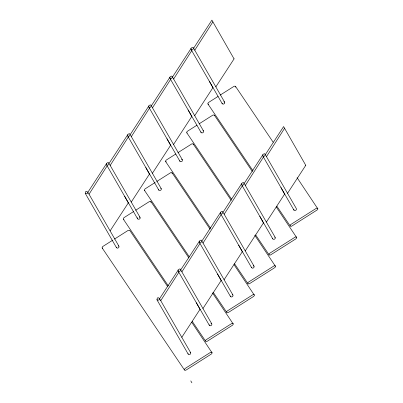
<?xml version="1.0" encoding="UTF-8"?>
<svg xmlns="http://www.w3.org/2000/svg" width="403" height="403" viewBox="0 0 403 403"><rect width="100%" height="100%" fill="white"/><g stroke="black" fill="none" stroke-linecap="round" stroke-linejoin="round"><path stroke-width="0.6" d="M214.482 115.732L214.018 114.926L212.789 115.152L199.072 123.862M293.822 209.207C293.349 211.51 297.409 210.462 296.336 208.588L265.325 154.661L283.606 126.577L305.756 165.311M150.954 202.417L150.803 201.455L149.664 201.399L135.63 210.27M172.101 173.617L171.95 172.65L170.812 172.6L156.777 181.466M193.249 144.813L193.097 143.846L191.954 143.795L177.924 152.661M235.543 87.209L235.392 86.242L234.249 86.192L220.219 95.058M137.68 217.675C136.496 220.119 141.191 219.534 140.048 217.368L109.037 163.442L127.318 135.358L158.787 190.09C159.694 191.309 161.971 189.909 161.195 188.564L130.184 134.637L148.465 106.558L179.934 161.291C180.841 162.51 183.118 161.104 182.342 159.764L151.332 105.833L169.608 77.754L201.082 132.486C201.989 133.705 204.266 132.305 203.49 130.96L172.479 77.033L190.755 48.954L222.229 103.687C223.136 104.901 225.413 103.5 224.637 102.161L193.626 48.229L211.902 20.15L234.057 58.883M89.033 194.226L107.153 165.87M110.175 165.421L128.3 137.07M131.323 136.622L149.448 108.266M152.47 107.818L170.595 79.467M173.617 79.018L191.742 50.662M194.765 50.214L212.89 21.858M160.732 300.653L178.851 272.302M181.879 271.854L199.999 243.498M203.026 243.049L221.146 214.698M224.174 214.25L242.294 185.894M245.321 185.445L263.441 157.089M266.469 156.641L284.589 128.29M110.105 230.879L128.386 202.795M131.252 202.074L149.533 173.995M152.399 173.275L170.681 145.191M173.547 144.47L191.828 116.391M194.694 115.666L212.975 87.587M215.842 86.867L234.123 58.783M181.803 337.306L200.084 309.227M202.951 308.507L221.232 280.423M224.098 279.702L242.379 251.623M245.246 250.898L263.527 222.819M266.393 222.098L284.674 194.019M287.541 193.294L305.822 165.215M218.109 96.398L208.613 102.422L207.933 103.178L207.923 103.959L252.933 170.706M196.961 125.202L187.466 131.227L186.785 131.977L186.775 132.763L231.433 198.991M175.814 154.001L166.318 160.031L165.638 160.782L165.628 161.563L210.638 228.315M155.195 182.468L145.171 188.831L144.491 189.586L144.481 190.367L189.138 256.595M133.519 211.605L124.023 217.635L123.343 218.386L123.333 219.172L168.343 285.918M112.9 240.077L102.876 246.435L102.196 247.19L102.186 247.971L184.468 369.994L185.133 370.352L186.08 370.07L211.409 353.995L212.174 352.963L191.702 322.219M114.482 239.07L128.199 230.365L129.655 230.254L167.436 286.236M208.588 104.317L207.923 103.959M166.293 161.92L165.628 161.563M123.721 219.474L123.998 219.524M223.821 101.697L224.637 102.161M181.526 159.306L182.342 159.764M139.237 216.91L140.048 217.368M253.23 265.733C255.598 266.227 252.933 269.451 251.633 267.718L220.164 212.986L201.883 241.065L232.894 294.996C233.669 296.336 231.393 297.741 230.486 296.522L199.017 241.79L180.735 269.869L211.746 323.795C212.522 325.14 210.245 326.541 209.338 325.327L177.869 270.589L159.588 298.673L190.599 352.6C191.375 353.945 189.098 355.345 188.196 354.126L156.953 299.797C157.361 294.16 162.389 301.716 156.953 299.797M210.935 323.337L211.746 323.795M187.163 133.066L186.775 132.763M144.868 190.674L144.481 190.367M102.574 248.278L102.186 247.971M203.001 130.582L203.49 130.96M274.7 237.009C276.559 237.956 273.894 240.46 272.781 238.919L241.311 184.186L223.03 212.265L254.041 266.192M160.706 188.186L161.195 188.564M232.405 294.613L232.894 294.996M118.411 245.79C120.27 246.732 117.605 249.24 116.492 247.699L85.255 193.364C85.663 187.727 90.69 195.284 85.255 193.364M190.115 352.217L190.599 352.6M317.831 208.452L317.166 208.094L316.219 208.376L290.89 224.446C289.369 225.106 290.492 227.161 291.817 226.058L317.141 209.983L317.907 208.95L297.087 177.683M296.684 237.251L296.019 236.899L295.072 237.176L269.743 253.25C268.222 253.91 269.345 255.965 270.67 254.862L295.993 238.788L296.759 237.75L276.292 207.006M275.536 266.056L274.871 265.698L273.924 265.98L248.601 282.055C247.074 282.715 248.198 284.77 249.522 283.662L274.851 267.592L275.612 266.554L254.792 235.287M254.389 294.855L253.724 294.502L252.777 294.784L227.453 310.854C225.927 311.514 227.05 313.569 228.375 312.466L253.704 296.391L254.469 295.359L233.997 264.61M233.241 323.659L232.576 323.302L231.629 323.584L206.306 339.658C204.779 340.318 205.903 342.374 207.228 341.265L232.556 325.196L233.322 324.158L212.497 292.89M212.094 352.464L211.429 352.106L210.482 352.388L185.158 368.458L184.478 369.213L184.468 369.994M235.554 86.428L273.174 142.224M276.841 206.17L290.205 225.982M214.406 115.228L252.379 171.547M255.693 234.969L269.058 254.787M193.259 144.032L231.231 200.351M234.546 263.774L247.91 283.586M172.111 172.832L210.084 229.151M213.399 292.573L226.763 312.39M150.964 201.636L188.936 257.955M192.256 321.377L205.616 341.195M293.928 210.114L262.459 155.382L244.178 183.461L275.189 237.392M137.64 218.894L106.17 164.162L87.889 192.241L118.9 246.173M190.77 380.865L191.909 382.85M280.972 187.576L284.609 194.115M209.273 81.149L212.91 87.688M259.824 216.381L263.461 222.919M188.125 109.948L191.763 116.487M238.677 245.18L242.314 251.719M166.978 138.753L170.615 145.292M217.529 273.985L221.166 280.523M145.831 167.557L149.468 174.091M196.382 302.789L200.019 309.323M124.683 196.357L128.32 202.895M222.229 103.687L222.068 103.103M272.781 238.919L272.619 238.334M201.082 132.486L200.921 131.902M251.633 267.718L251.472 267.134M179.934 161.291L179.773 160.706M230.486 296.522L230.325 295.938M158.787 190.09L158.626 189.506M209.338 325.327L209.177 324.737M188.196 354.126L188.03 353.542M116.492 247.699L116.331 247.115M106.291 163.658C108.15 168.761 110.82 159.306 106.291 163.658M127.439 134.854C129.298 139.957 131.967 130.501 127.439 134.854M148.586 106.054C150.445 111.157 153.115 101.702 148.586 106.054M169.734 77.25C171.592 82.353 174.262 72.898 169.734 77.25M190.881 48.451C192.74 53.554 195.41 44.093 190.881 48.451M177.99 270.086C179.849 275.194 182.519 265.733 177.99 270.086M199.137 241.286C200.996 246.389 203.666 236.934 199.137 241.286M220.285 212.482C222.144 217.585 224.814 208.129 220.285 212.482M241.432 183.682C243.291 188.785 245.961 179.325 241.432 183.682M262.58 154.878C264.439 159.981 267.108 150.526 262.58 154.878"/></g></svg>
